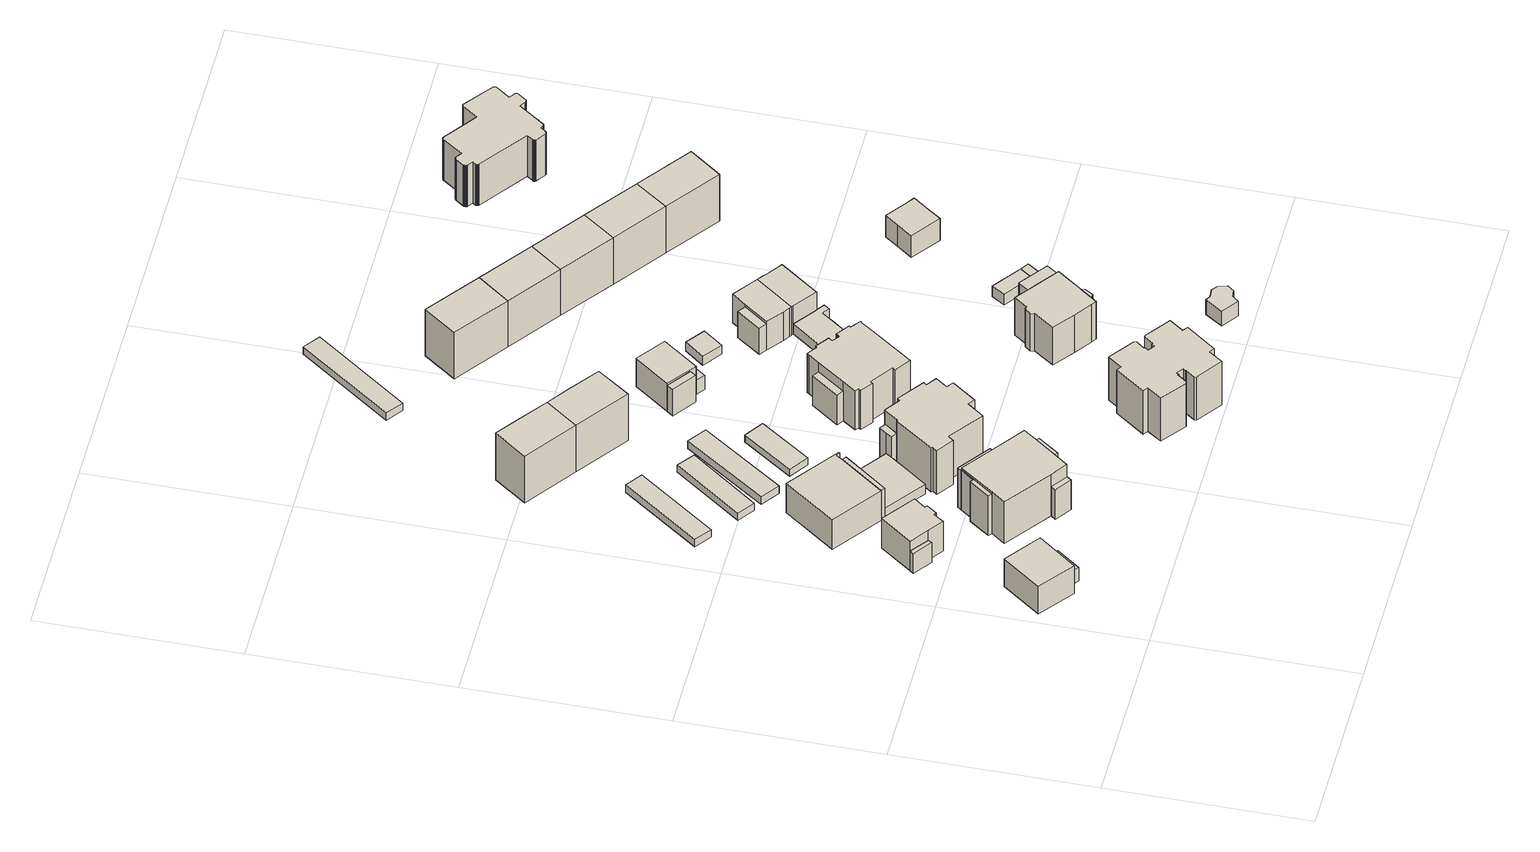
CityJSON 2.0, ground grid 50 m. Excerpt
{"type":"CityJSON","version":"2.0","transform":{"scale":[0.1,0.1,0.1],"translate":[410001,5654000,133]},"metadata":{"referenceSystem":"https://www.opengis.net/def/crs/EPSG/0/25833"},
"CityObjects":{
"building1":{"type":"Building","attributes":{"Gemeindeschluessel":14612000,"Geometrietyp2DReferenz":"3000","function":"31001_9998","roofType":"9999"},"children":["building1-1","building1-2"]},
"building1-1":{"type":"BuildingPart","attributes":{"Dachtyp_tdc":"tdcHipAndGableRoof","Dachneigung":37.09,"QualitaetDacherkennung":69,"Geometrietyp2DReferenz":"3000","measuredHeight":11.24,"roofType":"5000"},"parents":["building1"],"geometry":[{"type":"Solid","lod":"1","boundaries":[[[[0,1,2,3]],[[4,5,6,7]],[[3,5,4,0]],[[2,6,5,3]],[[1,7,6,2]],[[0,4,7,1]]]]}]},
"building1-2":{"type":"BuildingPart","attributes":{"Dachtyp_tdc":"tdcPolyFlatRoof","Dachneigung":0,"QualitaetDacherkennung":55,"Geometrietyp2DReferenz":"3000","measuredHeight":4.16,"roofType":"1000"},"parents":["building1"],"geometry":[{"type":"Solid","lod":"1","boundaries":[[[[8,9,10,11]],[[12,13,14,15]],[[11,13,12,8]],[[10,14,13,11]],[[9,15,14,10]],[[8,12,15,9]]]]}]},
"building2":{"type":"Building","attributes":{"Gemeindeschluessel":14612000,"Geometrietyp2DReferenz":"3000","function":"31001_9998","roofType":"9999"},"children":["building2-1","building2-2"]},
"building2-1":{"type":"BuildingPart","attributes":{"Dachtyp_tdc":"tdcPolyFlatRoof","Dachneigung":6.53,"QualitaetDacherkennung":43,"Geometrietyp2DReferenz":"3000","measuredHeight":6.33,"roofType":"2100"},"parents":["building2"],"geometry":[{"type":"Solid","lod":"1","boundaries":[[[[16,17,18,19]],[[20,21,22,23]],[[19,21,20,16]],[[18,22,21,19]],[[17,23,22,18]],[[16,20,23,17]]]]}]},
"building2-2":{"type":"BuildingPart","attributes":{"Dachtyp_tdc":"tdcPolyFlatRoof","Dachneigung":0,"QualitaetDacherkennung":64,"Geometrietyp2DReferenz":"3000","measuredHeight":9.29,"roofType":"1000"},"parents":["building2"],"geometry":[{"type":"Solid","lod":"1","boundaries":[[[[24,25,26,27,28,29,30,31,32]],[[33,34,35,36,37,38,22,21,39]],[[32,34,33,24]],[[31,35,34,32]],[[30,36,35,31]],[[29,37,36,30]],[[28,38,37,29]],[[27,22,38,28]],[[26,21,22,27]],[[25,39,21,26]],[[24,33,39,25]]]]}]},
"building3":{"type":"Building","attributes":{"Gemeindeschluessel":14612000,"Geometrietyp2DReferenz":"3000","function":"31001_9998","roofType":"9999"},"children":["building3-1","building3-2","building3-3","building3-4","building3-5"]},
"building3-1":{"type":"BuildingPart","attributes":{"Dachtyp_tdc":"tdcHipRoof","Dachneigung":13.53,"QualitaetDacherkennung":51,"Geometrietyp2DReferenz":"3000","measuredHeight":14.09,"roofType":"3200"},"parents":["building3"],"geometry":[{"type":"Solid","lod":"1","boundaries":[[[[40,41,42,43,44,45,46,47,48]],[[49,50,51,52,53,54,55,56,57]],[[47,50,49,48]],[[46,51,50,47]],[[45,52,51,46]],[[44,53,52,45]],[[43,54,53,44]],[[42,55,54,43]],[[41,56,55,42]],[[40,57,56,41]],[[48,49,57,40]]]]}]},
"building3-2":{"type":"BuildingPart","attributes":{"Dachtyp_tdc":"tdcPolyFlatRoof","Dachneigung":15.56,"QualitaetDacherkennung":53,"Geometrietyp2DReferenz":"3000","measuredHeight":12.62,"roofType":"2100"},"parents":["building3"],"geometry":[{"type":"Solid","lod":"1","boundaries":[[[[58,59,60,61,62,63]],[[54,64,65,66,67,55]],[[63,64,54,58]],[[62,65,64,63]],[[61,66,65,62]],[[60,67,66,61]],[[59,55,67,60]],[[58,54,55,59]]]]}]},
"building3-3":{"type":"BuildingPart","attributes":{"Dachtyp_tdc":"tdcPolyFlatRoof","Dachneigung":13.89,"QualitaetDacherkennung":61,"Geometrietyp2DReferenz":"3000","measuredHeight":12.68,"roofType":"2100"},"parents":["building3"],"geometry":[{"type":"Solid","lod":"1","boundaries":[[[[68,69,70,71]],[[72,50,49,73]],[[71,50,72,68]],[[70,49,50,71]],[[69,73,49,70]],[[68,72,73,69]]]]}]},
"building3-4":{"type":"BuildingPart","attributes":{"Dachtyp_tdc":"tdcPolyFlatRoof","Dachneigung":0,"QualitaetDacherkennung":32,"Geometrietyp2DReferenz":"3000","measuredHeight":12.17,"roofType":"1000"},"parents":["building3"],"geometry":[{"type":"Solid","lod":"1","boundaries":[[[[74,75,76,77]],[[78,56,67,79]],[[77,56,78,74]],[[76,67,56,77]],[[75,79,67,76]],[[74,78,79,75]]]]}]},
"building3-5":{"type":"BuildingPart","attributes":{"Dachtyp_tdc":"tdcPolyFlatRoof","Dachneigung":0,"QualitaetDacherkennung":46,"Geometrietyp2DReferenz":"3000","measuredHeight":9.22,"roofType":"1000"},"parents":["building3"],"geometry":[{"type":"Solid","lod":"1","boundaries":[[[[80,81,82,83]],[[84,52,51,85]],[[83,52,84,80]],[[82,51,52,83]],[[81,85,51,82]],[[80,84,85,81]]]]}]},
"building4":{"type":"Building","attributes":{"name":"Bundesamt für Güterverkehr","Gemeindeschluessel":14612000,"Geometrietyp2DReferenz":"3000","function":"31001_3010","roofType":"9999"},"children":["building4-1","building4-2"]},
"building4-1":{"type":"BuildingPart","attributes":{"Dachtyp_tdc":"tdcPolyFlatRoof","Dachneigung":0,"QualitaetDacherkennung":54,"Geometrietyp2DReferenz":"3000","measuredHeight":9.21,"roofType":"1000"},"parents":["building4"],"geometry":[{"type":"Solid","lod":"1","boundaries":[[[[86,87,88,89,90,91,92]],[[93,94,95,96,97,98,99]],[[92,94,93,86]],[[91,95,94,92]],[[90,96,95,91]],[[89,97,96,90]],[[88,98,97,89]],[[87,99,98,88]],[[86,93,99,87]]]]}]},
"building4-2":{"type":"BuildingPart","attributes":{"Dachtyp_tdc":"tdcFreeFormRoof","Dachneigung":38.95,"QualitaetDacherkennung":20,"Geometrietyp2DReferenz":"3000","measuredHeight":9.66,"roofType":"5000"},"parents":["building4"],"geometry":[{"type":"Solid","lod":"1","boundaries":[[[[100,101,102,103]],[[97,104,105,98]],[[103,104,97,100]],[[102,105,104,103]],[[101,98,105,102]],[[100,97,98,101]]]]}]},
"building5":{"type":"Building","attributes":{"Dachtyp_tdc":"tdcPolyFlatRoof","Gemeindeschluessel":14612000,"Dachneigung":0,"QualitaetDacherkennung":70,"Geometrietyp2DReferenz":"3000","measuredHeight":2.24,"function":"31001_2463","roofType":"1000"},"geometry":[{"type":"Solid","lod":"1","boundaries":[[[[106,107,108,109]],[[110,111,112,113]],[[109,111,110,106]],[[108,112,111,109]],[[107,113,112,108]],[[106,110,113,107]]]]}]},
"building6":{"type":"Building","attributes":{"name":"Bundesamt für Güterverkehr","Gemeindeschluessel":14612000,"Geometrietyp2DReferenz":"3000","function":"31001_3010","roofType":"9999"},"children":["building6-1","building6-2"]},
"building6-1":{"type":"BuildingPart","attributes":{"Dachtyp_tdc":"tdcPolyFlatRoof","Dachneigung":0,"QualitaetDacherkennung":67,"Geometrietyp2DReferenz":"3000","measuredHeight":3.05,"roofType":"1000"},"parents":["building6"],"geometry":[{"type":"Solid","lod":"1","boundaries":[[[[114,115,116,117,118]],[[119,105,104,120,121]],[[118,105,119,114]],[[117,104,105,118]],[[116,120,104,117]],[[115,121,120,116]],[[114,119,121,115]]]]}]},
"building6-2":{"type":"BuildingPart","attributes":{"Dachtyp_tdc":"tdcPolyFlatRoof","Dachneigung":0,"QualitaetDacherkennung":30,"Geometrietyp2DReferenz":"3000","measuredHeight":9.54,"roofType":"1000"},"parents":["building6"],"geometry":[{"type":"Solid","lod":"1","boundaries":[[[[122,123,124,125,126]],[[127,128,121,120,129]],[[126,128,127,122]],[[125,121,128,126]],[[124,120,121,125]],[[123,129,120,124]],[[122,127,129,123]]]]}]},
"building7":{"type":"Building","attributes":{"Dachtyp_tdc":"tdcPolyFlatRoof","Gemeindeschluessel":14612000,"Dachneigung":3.62,"QualitaetDacherkennung":87,"Geometrietyp2DReferenz":"3000","measuredHeight":2.4,"function":"31001_2463","roofType":"2100"},"geometry":[{"type":"Solid","lod":"1","boundaries":[[[[130,131,132,133]],[[134,135,136,137]],[[133,135,134,130]],[[132,136,135,133]],[[131,137,136,132]],[[130,134,137,131]]]]}]},
"building8":{"type":"Building","attributes":{"Dachtyp_tdc":"tdcPolyFlatRoof","Gemeindeschluessel":14612000,"Dachneigung":5.11,"QualitaetDacherkennung":92,"Geometrietyp2DReferenz":"3000","measuredHeight":2.57,"function":"31001_2463","roofType":"2100"},"geometry":[{"type":"Solid","lod":"1","boundaries":[[[[138,139,140,141]],[[142,143,144,145]],[[141,143,142,138]],[[140,144,143,141]],[[139,145,144,140]],[[138,142,145,139]]]]}]},
"building9":{"type":"Building","attributes":{"name":"Kraftfahrtbundesamt","Dachtyp_tdc":"tdcFreeFormRoof","Gemeindeschluessel":14612000,"Dachneigung":40.75,"QualitaetDacherkennung":23,"Geometrietyp2DReferenz":"3000","measuredHeight":17.26,"function":"31001_3010","roofType":"5000"},"geometry":[{"type":"Solid","lod":"1","boundaries":[[[[146,147,148,149,150,151,152,153,154,155,156,157,158,159,160,161,162,163,164,165]],[[166,167,168,169,170,171,172,173,174,175,176,177,178,179,180,181,182,183,184,185]],[[165,167,166,146]],[[164,168,167,165]],[[163,169,168,164]],[[162,170,169,163]],[[161,171,170,162]],[[160,172,171,161]],[[159,173,172,160]],[[158,174,173,159]],[[157,175,174,158]],[[156,176,175,157]],[[155,177,176,156]],[[154,178,177,155]],[[153,179,178,154]],[[152,180,179,153]],[[151,181,180,152]],[[150,182,181,151]],[[149,183,182,150]],[[148,184,183,149]],[[147,185,184,148]],[[146,166,185,147]]]]}]},
"building10":{"type":"Building","attributes":{"Dachtyp_tdc":"tdcGableRoof","Gemeindeschluessel":14612000,"Dachneigung":38.03,"QualitaetDacherkennung":77,"Geometrietyp2DReferenz":"3000","measuredHeight":16.61,"function":"31001_9998","roofType":"3100"},"geometry":[{"type":"Solid","lod":"1","boundaries":[[[[186,187,188,189,190]],[[191,192,193,194,195]],[[190,192,191,186]],[[189,193,192,190]],[[188,194,193,189]],[[187,195,194,188]],[[186,191,195,187]]]]}]},
"building11":{"type":"Building","attributes":{"Dachtyp_tdc":"tdcPolyFlatRoof","Gemeindeschluessel":14612000,"Dachneigung":4.37,"QualitaetDacherkennung":79,"Geometrietyp2DReferenz":"3000","measuredHeight":2.46,"function":"31001_2463","roofType":"2100"},"geometry":[{"type":"Solid","lod":"1","boundaries":[[[[196,197,198,199]],[[200,201,202,203]],[[199,201,200,196]],[[198,202,201,199]],[[197,203,202,198]],[[196,200,203,197]]]]}]},
"building12":{"type":"Building","attributes":{"Dachtyp_tdc":"tdcFreeFormRoof","Gemeindeschluessel":14612000,"Dachneigung":38.02,"QualitaetDacherkennung":74,"Geometrietyp2DReferenz":"3000","measuredHeight":16.55,"function":"31001_9998","roofType":"5000"},"geometry":[{"type":"Solid","lod":"1","boundaries":[[[[204,205,206,190,189]],[[207,208,209,210,211]],[[189,208,207,204]],[[190,209,208,189]],[[206,210,209,190]],[[205,211,210,206]],[[204,207,211,205]]]]}]},
"building13":{"type":"Building","attributes":{"Dachtyp_tdc":"tdcFreeFormRoof","Gemeindeschluessel":14612000,"Dachneigung":52.22,"QualitaetDacherkennung":47,"Geometrietyp2DReferenz":"3000","measuredHeight":16.89,"function":"31001_9998","roofType":"5000"},"geometry":[{"type":"Solid","lod":"1","boundaries":[[[[212,213,214,215,216,217,218,219,220,221,222,223,224,225,226,227,228,229,230,231,232,233,234,235,236,237,238,239,240,241,242,243]],[[244,245,246,247,248,249,250,251,252,253,254,255,256,257,258,259,260,261,262,263,264,265,266,267,268,269,270,271,272,273,274,275]],[[243,245,244,212]],[[242,246,245,243]],[[241,247,246,242]],[[240,248,247,241]],[[239,249,248,240]],[[238,250,249,239]],[[237,251,250,238]],[[236,252,251,237]],[[235,253,252,236]],[[234,254,253,235]],[[233,255,254,234]],[[232,256,255,233]],[[231,257,256,232]],[[230,258,257,231]],[[229,259,258,230]],[[228,260,259,229]],[[227,261,260,228]],[[226,262,261,227]],[[225,263,262,226]],[[224,264,263,225]],[[223,265,264,224]],[[222,266,265,223]],[[221,267,266,222]],[[220,268,267,221]],[[219,269,268,220]],[[218,270,269,219]],[[217,271,270,218]],[[216,272,271,217]],[[215,273,272,216]],[[214,274,273,215]],[[213,275,274,214]],[[212,244,275,213]]]]}]},
"building14":{"type":"Building","attributes":{"Gemeindeschluessel":14612000,"Geometrietyp2DReferenz":"3000","function":"31001_9998","roofType":"9999"},"children":["building14-1","building14-2","building14-3"]},
"building14-1":{"type":"BuildingPart","attributes":{"Dachtyp_tdc":"tdcCutTentRoof","Dachneigung":26.79,"QualitaetDacherkennung":75,"Geometrietyp2DReferenz":"3000","measuredHeight":14.03,"roofType":"9999"},"parents":["building14"],"geometry":[{"type":"Solid","lod":"1","boundaries":[[[[276,277,278,279,280,281,282,283,284,285,286,287,288,289,290,291,292,293,294,295,296,297,298,299,300,301,302]],[[303,304,305,306,307,308,309,310,311,312,313,314,315,316,317,318,319,320,321,322,323,324,325,326,327,328,329]],[[302,304,303,276]],[[301,305,304,302]],[[300,306,305,301]],[[299,307,306,300]],[[298,308,307,299]],[[297,309,308,298]],[[296,310,309,297]],[[295,311,310,296]],[[294,312,311,295]],[[293,313,312,294]],[[292,314,313,293]],[[291,315,314,292]],[[290,316,315,291]],[[289,317,316,290]],[[288,318,317,289]],[[287,319,318,288]],[[286,320,319,287]],[[285,321,320,286]],[[284,322,321,285]],[[283,323,322,284]],[[282,324,323,283]],[[281,325,324,282]],[[280,326,325,281]],[[279,327,326,280]],[[278,328,327,279]],[[277,329,328,278]],[[276,303,329,277]]]]}]},
"building14-2":{"type":"BuildingPart","attributes":{"Dachtyp_tdc":"tdcFreeFormRoof","Dachneigung":54.49,"QualitaetDacherkennung":18,"Geometrietyp2DReferenz":"3000","measuredHeight":10.06,"roofType":"5000"},"parents":["building14"],"geometry":[{"type":"Solid","lod":"1","boundaries":[[[[330,331,332,333]],[[325,334,335,326]],[[333,334,325,330]],[[332,335,334,333]],[[331,326,335,332]],[[330,325,326,331]]]]}]},
"building14-3":{"type":"BuildingPart","attributes":{"Dachtyp_tdc":"tdcPolyFlatRoof","Dachneigung":0,"QualitaetDacherkennung":44,"Geometrietyp2DReferenz":"3000","measuredHeight":8.66,"roofType":"1000"},"parents":["building14"],"geometry":[{"type":"Solid","lod":"1","boundaries":[[[[336,337,338,339]],[[314,340,341,315]],[[338,340,314,339]],[[337,341,340,338]],[[336,315,341,337]],[[339,314,315,336]]]]}]},
"building15":{"type":"Building","attributes":{"Gemeindeschluessel":14612000,"Geometrietyp2DReferenz":"3000","function":"31001_9998","roofType":"9999"},"children":["building15-1","building15-2","building15-3"]},
"building15-1":{"type":"BuildingPart","attributes":{"Dachtyp_tdc":"tdcPolyFlatRoof","Dachneigung":39.06,"QualitaetDacherkennung":41,"Geometrietyp2DReferenz":"3000","measuredHeight":9.07,"roofType":"2100"},"parents":["building15"],"geometry":[{"type":"Solid","lod":"1","boundaries":[[[[342,343,344,345]],[[346,347,348,349]],[[345,347,346,342]],[[344,348,347,345]],[[343,349,348,344]],[[342,346,349,343]]]]}]},
"building15-2":{"type":"BuildingPart","attributes":{"Dachtyp_tdc":"tdcHipAndGableRoof","Dachneigung":35.28,"QualitaetDacherkennung":62,"Geometrietyp2DReferenz":"3000","measuredHeight":10.54,"roofType":"5000"},"parents":["building15"],"geometry":[{"type":"Solid","lod":"1","boundaries":[[[[350,351,352,353]],[[349,354,355,356]],[[353,354,349,350]],[[352,355,354,353]],[[351,356,355,352]],[[350,349,356,351]]]]}]},
"building15-3":{"type":"BuildingPart","attributes":{"Dachtyp_tdc":"tdcPolyFlatRoof","Dachneigung":0,"QualitaetDacherkennung":49,"Geometrietyp2DReferenz":"3000","measuredHeight":4.45,"roofType":"1000"},"parents":["building15"],"geometry":[{"type":"Solid","lod":"1","boundaries":[[[[357,358,359,360]],[[361,362,363,356]],[[360,362,361,357]],[[359,363,362,360]],[[358,356,363,359]],[[357,361,356,358]]]]}]},
"building16":{"type":"Building","attributes":{"Dachtyp_tdc":"tdcPolyFlatRoof","Gemeindeschluessel":14612000,"Dachneigung":3.06,"QualitaetDacherkennung":53,"Geometrietyp2DReferenz":"3000","measuredHeight":2.41,"function":"31001_2463","roofType":"2100"},"geometry":[{"type":"Solid","lod":"1","boundaries":[[[[364,365,366,367]],[[368,369,370,371]],[[367,369,368,364]],[[366,370,369,367]],[[365,371,370,366]],[[364,368,371,365]]]]}]},
"building17":{"type":"Building","attributes":{"Gemeindeschluessel":14612000,"Geometrietyp2DReferenz":"3000","function":"31001_9998","roofType":"9999"},"children":["building17-1","building17-2","building17-3"]},
"building17-1":{"type":"BuildingPart","attributes":{"Dachtyp_tdc":"tdcFreeFormRoof","Dachneigung":10.91,"QualitaetDacherkennung":62,"Geometrietyp2DReferenz":"3000","measuredHeight":6.31,"roofType":"5000"},"parents":["building17"],"geometry":[{"type":"Solid","lod":"1","boundaries":[[[[372,373,374,375,376,377]],[[378,379,380,381,382,383]],[[377,379,378,372]],[[376,380,379,377]],[[375,381,380,376]],[[374,382,381,375]],[[373,383,382,374]],[[372,378,383,373]]]]}]},
"building17-2":{"type":"BuildingPart","attributes":{"Dachtyp_tdc":"tdcFreeFormRoof","Dachneigung":44,"QualitaetDacherkennung":66,"Geometrietyp2DReferenz":"3000","measuredHeight":15.38,"roofType":"5000"},"parents":["building17"],"geometry":[{"type":"Solid","lod":"1","boundaries":[[[[384,385,386,387,388,389,390,391,392,393,394,395,396,397,398]],[[383,399,400,401,402,403,404,405,406,407,408,409,410,411,378]],[[398,383,378,384]],[[397,399,383,398]],[[396,400,399,397]],[[395,401,400,396]],[[394,402,401,395]],[[393,403,402,394]],[[392,404,403,393]],[[391,405,404,392]],[[390,406,405,391]],[[389,407,406,390]],[[388,408,407,389]],[[387,409,408,388]],[[386,410,409,387]],[[385,411,410,386]],[[384,378,411,385]]]]}]},
"building17-3":{"type":"BuildingPart","attributes":{"Dachtyp_tdc":"tdcGableRoof","Dachneigung":45.01,"QualitaetDacherkennung":74,"Geometrietyp2DReferenz":"3000","measuredHeight":13.63,"roofType":"3100"},"parents":["building17"],"geometry":[{"type":"Solid","lod":"1","boundaries":[[[[412,413,414,415]],[[416,417,418,409]],[[415,417,416,412]],[[414,418,417,415]],[[413,409,418,414]],[[412,416,409,413]]]]}]},
"building18":{"type":"Building","attributes":{"Dachtyp_tdc":"tdcHipAndGableRoof","Gemeindeschluessel":14612000,"Dachneigung":17.37,"QualitaetDacherkennung":20,"Geometrietyp2DReferenz":"3000","measuredHeight":3.54,"function":"31001_9998","roofType":"5000"},"geometry":[{"type":"Solid","lod":"1","boundaries":[[[[419,420,421,422]],[[423,424,425,426]],[[422,424,423,419]],[[421,425,424,422]],[[420,426,425,421]],[[419,423,426,420]]]]}]},
"building19":{"type":"Building","attributes":{"Dachtyp_tdc":"tdcFreeFormRoof","Gemeindeschluessel":14612000,"Dachneigung":23.17,"QualitaetDacherkennung":79,"Geometrietyp2DReferenz":"3000","measuredHeight":5.25,"function":"31001_9998","roofType":"5000"},"geometry":[{"type":"Solid","lod":"1","boundaries":[[[[427,428,429,430,431,432,433,434,435]],[[436,437,438,439,440,441,442,443,444]],[[435,437,436,427]],[[434,438,437,435]],[[433,439,438,434]],[[432,440,439,433]],[[431,441,440,432]],[[430,442,441,431]],[[429,443,442,430]],[[428,444,443,429]],[[427,436,444,428]]]]}]},
"building20":{"type":"Building","attributes":{"Dachtyp_tdc":"tdcPolyFlatRoof","Gemeindeschluessel":14612000,"Dachneigung":0,"QualitaetDacherkennung":51,"Geometrietyp2DReferenz":"3000","measuredHeight":3,"function":"31001_9998","roofType":"1000"},"geometry":[{"type":"Solid","lod":"1","boundaries":[[[[445,446,447,448,449,450,451,452,453,454,455]],[[456,457,458,459,460,461,462,463,464,465,466]],[[455,457,456,445]],[[454,458,457,455]],[[453,459,458,454]],[[452,460,459,453]],[[451,461,460,452]],[[450,462,461,451]],[[449,463,462,450]],[[448,464,463,449]],[[447,465,464,448]],[[446,466,465,447]],[[445,456,466,446]]]]}]},
"building21":{"type":"Building","attributes":{"Dachtyp_tdc":"tdcGableRoof","Gemeindeschluessel":14612000,"Dachneigung":35.52,"QualitaetDacherkennung":74,"Geometrietyp2DReferenz":"3000","measuredHeight":16.46,"function":"31001_9998","roofType":"3100"},"geometry":[{"type":"Solid","lod":"1","boundaries":[[[[467,468,469,470]],[[471,472,473,474]],[[470,472,471,467]],[[469,473,472,470]],[[468,474,473,469]],[[467,471,474,468]]]]}]},
"building22":{"type":"Building","attributes":{"Gemeindeschluessel":14612000,"Geometrietyp2DReferenz":"3000","function":"31001_9998","roofType":"9999"},"children":["building22-1","building22-2"]},
"building22-1":{"type":"BuildingPart","attributes":{"Dachtyp_tdc":"tdcHipAndGableRoof","Dachneigung":28.1,"QualitaetDacherkennung":66,"Geometrietyp2DReferenz":"3000","measuredHeight":10.56,"roofType":"5000"},"parents":["building22"],"geometry":[{"type":"Solid","lod":"1","boundaries":[[[[475,476,477,478,479,480,481,482,483,484]],[[485,486,487,488,489,490,491,492,493,494]],[[484,486,485,475]],[[483,487,486,484]],[[482,488,487,483]],[[481,489,488,482]],[[480,490,489,481]],[[479,491,490,480]],[[478,492,491,479]],[[477,493,492,478]],[[476,494,493,477]],[[475,485,494,476]]]]}]},
"building22-2":{"type":"BuildingPart","attributes":{"Dachtyp_tdc":"tdcHipAndGableRoof","Dachneigung":38.71,"QualitaetDacherkennung":49,"Geometrietyp2DReferenz":"3000","measuredHeight":8.79,"roofType":"5000"},"parents":["building22"],"geometry":[{"type":"Solid","lod":"1","boundaries":[[[[495,496,497,498]],[[490,499,500,491]],[[498,499,490,495]],[[497,500,499,498]],[[496,491,500,497]],[[495,490,491,496]]]]}]},
"building23":{"type":"Building","attributes":{"Dachtyp_tdc":"tdcFreeFormRoof","Gemeindeschluessel":14612000,"Dachneigung":28.37,"QualitaetDacherkennung":75,"Geometrietyp2DReferenz":"3000","measuredHeight":10.36,"function":"31001_9998","roofType":"5000"},"geometry":[{"type":"Solid","lod":"1","boundaries":[[[[501,502,503,504,505,506,507,508,509]],[[458,457,510,511,512,513,514,515,459]],[[509,457,458,501]],[[508,510,457,509]],[[507,511,510,508]],[[506,512,511,507]],[[505,513,512,506]],[[504,514,513,505]],[[503,515,514,504]],[[502,459,515,503]],[[501,458,459,502]]]]}]},
"building24":{"type":"Building","attributes":{"Dachtyp_tdc":"tdcGableRoof","Gemeindeschluessel":14612000,"Dachneigung":35.89,"QualitaetDacherkennung":78,"Geometrietyp2DReferenz":"3000","measuredHeight":16.45,"function":"31001_9998","roofType":"3100"},"geometry":[{"type":"Solid","lod":"1","boundaries":[[[[468,467,516,517]],[[474,518,519,471]],[[517,518,474,468]],[[516,519,518,517]],[[467,471,519,516]],[[468,474,471,467]]]]}]},
"building25":{"type":"Building","attributes":{"Dachtyp_tdc":"tdcGableRoof","Gemeindeschluessel":14612000,"Dachneigung":37.03,"QualitaetDacherkennung":62,"Geometrietyp2DReferenz":"3000","measuredHeight":4.27,"function":"31001_9998","roofType":"3100"},"geometry":[{"type":"Solid","lod":"1","boundaries":[[[[520,521,522,523]],[[524,525,526,527]],[[523,525,524,520]],[[522,526,525,523]],[[521,527,526,522]],[[520,524,527,521]]]]}]},
"building26":{"type":"Building","attributes":{"Dachtyp_tdc":"tdcGableRoof","Gemeindeschluessel":14612000,"Dachneigung":36.87,"QualitaetDacherkennung":57,"Geometrietyp2DReferenz":"3000","measuredHeight":3.84,"function":"31001_9998","roofType":"3100"},"geometry":[{"type":"Solid","lod":"1","boundaries":[[[[521,520,528,529]],[[530,531,532,533]],[[529,531,530,521]],[[528,532,531,529]],[[520,533,532,528]],[[521,530,533,520]]]]}]},
"building27":{"type":"Building","attributes":{"Dachtyp_tdc":"tdcGableRoof","Gemeindeschluessel":14612000,"Dachneigung":35.7,"QualitaetDacherkennung":77,"Geometrietyp2DReferenz":"3000","measuredHeight":16.48,"function":"31001_9998","roofType":"3100"},"geometry":[{"type":"Solid","lod":"1","boundaries":[[[[517,516,534,535]],[[518,536,537,519]],[[535,536,518,517]],[[534,537,536,535]],[[516,519,537,534]],[[517,518,519,516]]]]}]},
"building28":{"type":"Building","attributes":{"Dachtyp_tdc":"tdcGableRoof","Gemeindeschluessel":14612000,"Dachneigung":35.3,"QualitaetDacherkennung":77,"Geometrietyp2DReferenz":"3000","measuredHeight":16.46,"function":"31001_9998","roofType":"3100"},"geometry":[{"type":"Solid","lod":"1","boundaries":[[[[535,534,538,539]],[[536,540,541,537]],[[539,540,536,535]],[[538,541,540,539]],[[534,537,541,538]],[[535,536,537,534]]]]}]},
"building29":{"type":"Building","attributes":{"Dachtyp_tdc":"tdcGableRoof","Gemeindeschluessel":14612000,"Dachneigung":47.87,"QualitaetDacherkennung":50,"Geometrietyp2DReferenz":"3000","measuredHeight":9.61,"function":"31001_9998","roofType":"3100"},"geometry":[{"type":"Solid","lod":"1","boundaries":[[[[542,543,544,545,546,547,548]],[[549,550,551,552,553,554,555]],[[548,550,549,542]],[[547,551,550,548]],[[546,552,551,547]],[[545,553,552,546]],[[544,554,553,545]],[[543,555,554,544]],[[542,549,555,543]]]]}]},
"building30":{"type":"Building","attributes":{"Dachtyp_tdc":"tdcGableRoof","Gemeindeschluessel":14612000,"Dachneigung":35.14,"QualitaetDacherkennung":73,"Geometrietyp2DReferenz":"3000","measuredHeight":16.44,"function":"31001_9998","roofType":"3100"},"geometry":[{"type":"Solid","lod":"1","boundaries":[[[[539,538,556,557]],[[540,558,559,541]],[[557,558,540,539]],[[556,559,558,557]],[[538,541,559,556]],[[539,540,541,538]]]]}]},
"building31":{"type":"Building","attributes":{"Dachtyp_tdc":"tdcFreeFormRoof","Gemeindeschluessel":14612000,"Dachneigung":15.3,"QualitaetDacherkennung":16,"Geometrietyp2DReferenz":"3000","measuredHeight":16.27,"function":"31001_9998","roofType":"5000"},"geometry":[{"type":"Solid","lod":"1","boundaries":[[[[560,561,562,563,564,565,566,567,568,569,570,571,572,573,574,575,576,577,578,579,580,581,582,583,584,585,586,587,588,589,590,591,592,593,594,595,596,597,598,599,600,601,602,603,604,605,606,607,608,609,610,611,612,613,614,615,616,617,618,619,620,621,622,623,624,625,626,627,628,629,630,631,632,633,634,635,636,637,638,639,640,641,642,643,644,645,646,647,648,649,650,651,652,653,654,655,656,657,658,659,660,661,662,663,664,665,666,667,668,669,670,671,672,673,674,675,676,677,678,679,680,681,682,683,684,685,686]],[[687,688,689,690,691,692,693,694,695,696,697,698,699,700,701,702,703,704,705,706,707,708,709,710,711,712,713,714,715,716,717,718,719,720,721,722,723,724,725,726,727,728,729,730,731,732,733,734,735,736,737,738,739,740,741,742,743,744,745,746,747,748,749,750,751,752,753,754,755,756,757,758,759,760,761,762,763,764,765,766,767,768,769,770,771,772,773,774,775,776,777,778,779,780,781,782,783,784,785,786,787,788,789,790,791,792,793,794,795,796,797,798,799,800,801,802,803,804,805,806,807,808,809,810,811,812,813]],[[686,688,687,560]],[[685,689,688,686]],[[684,690,689,685]],[[683,691,690,684]],[[682,692,691,683]],[[681,693,692,682]],[[680,694,693,681]],[[679,695,694,680]],[[678,696,695,679]],[[677,697,696,678]],[[676,698,697,677]],[[675,699,698,676]],[[674,700,699,675]],[[673,701,700,674]],[[672,702,701,673]],[[671,703,702,672]],[[670,704,703,671]],[[669,705,704,670]],[[668,706,705,669]],[[667,707,706,668]],[[666,708,707,667]],[[665,709,708,666]],[[664,710,709,665]],[[663,711,710,664]],[[662,712,711,663]],[[661,713,712,662]],[[660,714,713,661]],[[659,715,714,660]],[[658,716,715,659]],[[657,717,716,658]],[[656,718,717,657]],[[655,719,718,656]],[[654,720,719,655]],[[653,721,720,654]],[[652,722,721,653]],[[651,723,722,652]],[[650,724,723,651]],[[649,725,724,650]],[[648,726,725,649]],[[647,727,726,648]],[[646,728,727,647]],[[645,729,728,646]],[[644,730,729,645]],[[643,731,730,644]],[[642,732,731,643]],[[641,733,732,642]],[[640,734,733,641]],[[639,735,734,640]],[[638,736,735,639]],[[637,737,736,638]],[[636,738,737,637]],[[635,739,738,636]],[[634,740,739,635]],[[633,741,740,634]],[[632,742,741,633]],[[631,743,742,632]],[[630,744,743,631]],[[629,745,744,630]],[[628,746,745,629]],[[627,747,746,628]],[[626,748,747,627]],[[625,749,748,626]],[[624,750,749,625]],[[623,751,750,624]],[[622,752,751,623]],[[621,753,752,622]],[[620,754,753,621]],[[619,755,754,620]],[[618,756,755,619]],[[617,757,756,618]],[[616,758,757,617]],[[615,759,758,616]],[[614,760,759,615]],[[613,761,760,614]],[[612,762,761,613]],[[611,763,762,612]],[[610,764,763,611]],[[609,765,764,610]],[[608,766,765,609]],[[607,767,766,608]],[[606,768,767,607]],[[605,769,768,606]],[[604,770,769,605]],[[603,771,770,604]],[[602,772,771,603]],[[601,773,772,602]],[[600,774,773,601]],[[599,775,774,600]],[[598,776,775,599]],[[597,777,776,598]],[[596,778,777,597]],[[595,779,778,596]],[[594,780,779,595]],[[593,781,780,594]],[[592,782,781,593]],[[591,783,782,592]],[[590,784,783,591]],[[589,785,784,590]],[[588,786,785,589]],[[587,787,786,588]],[[586,788,787,587]],[[585,789,788,586]],[[584,790,789,585]],[[583,791,790,584]],[[582,792,791,583]],[[581,793,792,582]],[[580,794,793,581]],[[579,795,794,580]],[[578,796,795,579]],[[577,797,796,578]],[[576,798,797,577]],[[575,799,798,576]],[[574,800,799,575]],[[573,801,800,574]],[[572,802,801,573]],[[571,803,802,572]],[[570,804,803,571]],[[569,805,804,570]],[[568,806,805,569]],[[567,807,806,568]],[[566,808,807,567]],[[565,809,808,566]],[[564,810,809,565]],[[563,811,810,564]],[[562,812,811,563]],[[561,813,812,562]],[[560,687,813,561]]]]}]}
},
"vertices":[
[74,356,124],[2,260,124],[87,196,124],[160,292,124],[74,356,37],[160,292,37],[87,196,37],[2,260,37],
[146,275,79],[102,216,79],[129,195,79],[174,254,79],[146,275,37],[174,254,37],[129,195,37],[102,216,37],
[66,567,103],[111,534,103],[117,543,103],[73,576,103],[66,567,41],[73,576,41],[117,543,41],[111,534,41],
[212,597,134],[132,656,134],[73,576,134],[117,543,134],[153,517,134],[172,543,134],[177,539,134],[196,564,134],[190,568,134],[212,597,41],[190,568,41],[196,564,41],[177,539,41],[172,543,41],[153,517,41],[132,656,41],
[449,394,172],[374,449,172],[297,506,172],[234,421,172],[208,387,172],[321,303,172],[360,275,172],[388,312,172],[427,364,172],[427,364,41],[388,312,41],[360,275,41],[321,303,41],[208,387,41],[234,421,41],[297,506,41],[374,449,41],[449,394,41],
[234,421,166],[297,506,166],[295,507,166],[270,473,166],[263,478,166],[226,428,166],[226,428,41],[263,478,41],[270,473,41],[295,507,41],
[398,305,167],[436,357,167],[427,364,167],[388,312,167],[398,305,41],[436,357,41],
[382,459,163],[303,517,163],[295,507,163],[374,449,163],[382,459,41],[303,517,41],
[312,291,134],[351,263,134],[360,275,134],[321,303,134],[312,291,41],[351,263,41],
[204,895,127],[109,766,127],[227,678,127],[308,787,127],[320,805,127],[329,798,127],[331,801,127],[204,895,35],[331,801,35],[329,798,35],[320,805,35],[308,787,35],[227,678,35],[109,766,35],
[308,787,129],[227,678,129],[236,672,129],[317,781,129],[317,781,35],[236,672,35],
[57,1075,49],[97,1046,49],[239,1240,49],[198,1269,49],[57,1075,26],[198,1269,26],[239,1240,26],[97,1046,26],
[335,600,65],[404,694,65],[414,709,65],[317,781,65],[236,672,65],[335,600,35],[414,709,35],[404,694,35],
[441,717,130],[427,727,130],[414,709,130],[404,694,130],[417,685,130],[441,717,35],[417,685,35],[427,727,35],
[203,969,49],[329,1138,49],[288,1169,49],[163,999,49],[203,969,27],[163,999,27],[288,1169,27],[329,1138,27],
[366,1162,54],[222,958,54],[267,926,54],[411,1130,54],[366,1162,31],[411,1130,31],[267,926,31],[222,958,31],
[480,692,174],[442,719,174],[441,717,174],[417,685,174],[415,682,174],[413,684,174],[343,588,174],[346,585,174],[337,573,174],[378,544,174],[389,559,174],[473,497,174],[503,538,174],[519,526,174],[564,587,174],[548,598,174],[569,627,174],[544,645,174],[550,652,174],[486,699,174],[480,692,36],[486,699,36],[550,652,36],[544,645,36],[569,627,36],[548,598,36],[564,587,36],[519,526,36],[503,538,36],[473,497,36],[389,559,36],[378,544,36],[337,573,36],[346,585,36],[343,588,36],[413,684,36],[415,682,36],[417,685,36],[441,717,36],[442,719,36],
[227,1528,172],[174,1567,172],[114,1485,172],[239,1394,172],[299,1475,172],[227,1528,25],[299,1475,25],[239,1394,25],[114,1485,25],[174,1567,25],
[414,1039,54],[326,915,54],[372,883,54],[460,1008,54],[414,1039,32],[460,1008,32],[372,883,32],[326,915,32],
[366,1301,172],[425,1383,172],[352,1437,172],[366,1301,26],[239,1394,26],[299,1475,26],[352,1437,26],[425,1383,26],
[720,79,174],[722,78,174],[705,55,174],[706,50,174],[768,5,174],[793,40,174],[805,31,174],[861,106,174],[848,115,174],[874,150,174],[813,195,174],[808,195,174],[791,172,174],[789,174,174],[783,166,174],[768,177,174],[774,185,174],[771,187,174],[788,209,174],[787,215,174],[726,260,174],[700,225,174],[688,233,174],[633,158,174],[645,150,174],[620,115,174],[680,69,174],[685,70,174],[702,93,174],[704,91,174],[708,97,174],[724,85,174],[720,79,38],[724,85,38],[708,97,38],[704,91,38],[702,93,38],[685,70,38],[680,69,38],[620,115,38],[645,150,38],[633,158,38],[688,233,38],[700,225,38],[726,260,38],[787,215,38],[788,209,38],[771,187,38],[774,185,38],[768,177,38],[783,166,38],[789,174,38],[791,172,38],[808,195,38],[813,195,38],[874,150,38],[848,115,38],[861,106,38],[805,31,38],[793,40,38],[768,5,38],[706,50,38],[705,55,38],[722,78,38],
[625,922,162],[622,918,162],[598,935,162],[594,930,162],[575,903,162],[525,834,162],[501,801,162],[509,795,162],[505,789,162],[534,768,162],[538,774,162],[594,734,162],[589,728,162],[626,701,162],[631,707,162],[654,739,162],[704,808,162],[724,836,162],[728,840,162],[704,858,162],[707,862,162],[675,885,162],[672,881,162],[668,876,162],[651,889,162],[655,894,162],[658,898,162],[625,922,39],[658,898,39],[655,894,39],[651,889,39],[668,876,39],[672,881,39],[675,885,39],[707,862,39],[704,858,39],[728,840,39],[724,836,39],[704,808,39],[654,739,39],[631,707,39],[626,701,39],[589,728,39],[594,734,39],[538,774,39],[534,768,39],[505,789,39],[509,795,39],[501,801,39],[525,834,39],[575,903,39],[594,930,39],[598,935,39],[622,918,39],
[525,834,132],[575,903,132],[559,914,132],[508,845,132],[508,845,39],[559,914,39],
[654,739,125],[670,727,125],[720,796,125],[704,808,125],[720,796,39],[670,727,39],
[532,1193,112],[476,1234,112],[465,1219,112],[521,1178,112],[532,1193,29],[521,1178,29],[465,1219,29],[476,1234,29],
[476,1234,118],[545,1183,118],[610,1271,118],[541,1322,118],[541,1322,29],[610,1271,29],[545,1183,29],
[588,1241,73],[545,1183,73],[566,1167,73],[608,1225,73],[588,1241,29],[608,1225,29],[566,1167,29],
[480,2086,50],[308,1853,50],[348,1823,50],[520,2056,50],[480,2086,27],[520,2056,27],[348,1823,27],[308,1853,27],
[983,422,97],[949,375,97],[974,357,97],[997,359,97],[1011,379,97],[1008,404,97],[983,422,37],[1008,404,37],[1011,379,37],[997,359,37],[974,357,37],[949,375,37],
[983,422,155],[995,438,155],[942,477,155],[923,491,155],[889,516,155],[866,484,155],[857,485,155],[846,470,155],[848,461,155],[812,410,155],[864,371,155],[906,340,155],[917,333,155],[948,375,155],[949,375,155],[948,375,37],[917,333,37],[906,340,37],[864,371,37],[812,410,37],[848,461,37],[846,470,37],[857,485,37],[866,484,37],[889,516,37],[923,491,37],[942,477,37],[995,438,37],
[943,519,151],[923,491,151],[992,440,151],[1012,468,151],[943,519,37],[1012,468,37],[992,440,37],
[642,1189,57],[688,1155,57],[725,1204,57],[680,1238,57],[642,1189,30],[680,1238,30],[725,1204,30],[688,1155,30],
[1035,103,100],[1005,59,100],[1046,30,100],[1059,46,100],[1077,47,100],[1090,64,100],[1084,87,100],[1069,98,100],[1047,96,100],[1035,103,54],[1047,96,54],[1069,98,54],[1084,87,54],[1090,64,54],[1077,47,54],[1059,46,54],[1046,30,54],[1005,59,54],
[717,916,62],[776,872,62],[786,884,62],[818,927,62],[823,934,62],[838,955,62],[855,942,62],[864,956,62],[844,970,62],[844,969,62],[787,1011,62],[717,916,32],[787,1011,32],[844,969,32],[844,970,32],[864,956,32],[855,942,32],[838,955,32],[823,934,32],[818,927,32],[786,884,32],[776,872,32],
[601,1636,177],[661,1716,177],[532,1812,177],[472,1731,177],[601,1636,31],[472,1731,31],[532,1812,31],[661,1716,31],
[854,1110,120],[850,1113,120],[838,1122,120],[794,1154,120],[768,1118,120],[723,1058,120],[763,1028,120],[778,1017,120],[783,1014,120],[818,1061,120],[854,1110,30],[818,1061,30],[783,1014,30],[778,1017,30],[763,1028,30],[723,1058,30],[768,1118,30],[794,1154,30],[838,1122,30],[850,1113,30],
[723,1058,112],[768,1118,112],[749,1132,112],[705,1071,112],[705,1071,30],[749,1132,30],
[844,969,119],[844,970,119],[915,1066,119],[878,1092,119],[866,1102,119],[858,1108,119],[854,1110,119],[783,1014,119],[787,1011,119],[783,1014,32],[854,1110,32],[858,1108,32],[866,1102,32],[878,1092,32],[915,1066,32],
[729,1542,177],[788,1622,177],[788,1622,31],[729,1542,31],
[1044,512,75],[1066,543,75],[997,593,75],[975,561,75],[1044,512,42],[975,561,42],[997,593,42],[1066,543,42],
[1064,498,75],[1086,530,75],[1066,543,46],[1086,530,46],[1064,498,46],[1044,512,46],
[857,1447,177],[916,1528,177],[916,1528,31],[857,1447,31],
[984,1353,177],[1043,1434,177],[1043,1434,31],[984,1353,31],
[1118,843,104],[1088,803,104],[1158,752,104],[1187,792,104],[1211,824,104],[1186,842,104],[1141,875,104],[1118,843,36],[1141,875,36],[1186,842,36],[1211,824,36],[1187,792,36],[1158,752,36],[1088,803,36],
[1114,1257,177],[1174,1337,177],[1174,1337,31],[1114,1257,31],
[1216,1847,139],[1135,1906,139],[1134,1907,139],[1133,1907,139],[1132,1907,139],[1131,1907,139],[1130,1906,139],[1129,1906,139],[1128,1905,139],[1128,1904,139],[1091,1854,139],[1079,1863,139],[1078,1864,139],[1077,1864,139],[1076,1865,139],[1075,1865,139],[1074,1865,139],[1073,1865,139],[1073,1864,139],[1072,1864,139],[1071,1863,139],[1070,1863,139],[1070,1862,139],[1055,1842,139],[1055,1841,139],[1054,1840,139],[1054,1839,139],[1054,1838,139],[1054,1837,139],[1054,1836,139],[1054,1835,139],[1055,1834,139],[1055,1833,139],[1056,1832,139],[1069,1823,139],[1063,1815,139],[1063,1814,139],[1063,1813,139],[1063,1812,139],[1063,1811,139],[1064,1810,139],[1064,1809,139],[1064,1808,139],[1065,1808,139],[1183,1722,139],[1172,1707,139],[1172,1706,139],[1171,1706,139],[1171,1705,139],[1171,1704,139],[1170,1704,139],[1170,1703,139],[1170,1702,139],[1171,1702,139],[1171,1701,139],[1171,1700,139],[1172,1700,139],[1172,1699,139],[1173,1699,139],[1196,1682,139],[1197,1682,139],[1198,1681,139],[1199,1681,139],[1200,1681,139],[1201,1681,139],[1201,1682,139],[1202,1682,139],[1203,1682,139],[1203,1683,139],[1204,1683,139],[1204,1684,139],[1205,1684,139],[1214,1697,139],[1221,1693,139],[1222,1693,139],[1222,1692,139],[1223,1692,139],[1224,1692,139],[1224,1693,139],[1225,1693,139],[1226,1693,139],[1226,1694,139],[1227,1694,139],[1227,1695,139],[1274,1760,139],[1288,1750,139],[1289,1749,139],[1290,1749,139],[1291,1749,139],[1292,1749,139],[1293,1749,139],[1294,1749,139],[1295,1749,139],[1295,1750,139],[1296,1750,139],[1296,1751,139],[1312,1772,139],[1312,1773,139],[1312,1774,139],[1312,1775,139],[1312,1776,139],[1312,1777,139],[1311,1778,139],[1311,1779,139],[1296,1790,139],[1322,1825,139],[1322,1826,139],[1322,1827,139],[1323,1827,139],[1323,1828,139],[1323,1829,139],[1322,1829,139],[1322,1830,139],[1322,1831,139],[1322,1832,139],[1321,1833,139],[1320,1834,139],[1251,1886,139],[1250,1886,139],[1249,1887,139],[1248,1887,139],[1247,1887,139],[1246,1887,139],[1245,1886,139],[1244,1886,139],[1244,1885,139],[1243,1885,139],[1216,1847,10],[1243,1885,10],[1244,1885,10],[1244,1886,10],[1245,1886,10],[1246,1887,10],[1247,1887,10],[1248,1887,10],[1249,1887,10],[1250,1886,10],[1251,1886,10],[1320,1834,10],[1321,1833,10],[1322,1832,10],[1322,1831,10],[1322,1830,10],[1322,1829,10],[1323,1829,10],[1323,1828,10],[1323,1827,10],[1322,1827,10],[1322,1826,10],[1322,1825,10],[1296,1790,10],[1311,1779,10],[1311,1778,10],[1312,1777,10],[1312,1776,10],[1312,1775,10],[1312,1774,10],[1312,1773,10],[1312,1772,10],[1296,1751,10],[1296,1750,10],[1295,1750,10],[1295,1749,10],[1294,1749,10],[1293,1749,10],[1292,1749,10],[1291,1749,10],[1290,1749,10],[1289,1749,10],[1288,1750,10],[1274,1760,10],[1227,1695,10],[1227,1694,10],[1226,1694,10],[1226,1693,10],[1225,1693,10],[1224,1693,10],[1224,1692,10],[1223,1692,10],[1222,1692,10],[1222,1693,10],[1221,1693,10],[1214,1697,10],[1205,1684,10],[1204,1684,10],[1204,1683,10],[1203,1683,10],[1203,1682,10],[1202,1682,10],[1201,1682,10],[1201,1681,10],[1200,1681,10],[1199,1681,10],[1198,1681,10],[1197,1682,10],[1196,1682,10],[1173,1699,10],[1172,1699,10],[1172,1700,10],[1171,1700,10],[1171,1701,10],[1171,1702,10],[1170,1702,10],[1170,1703,10],[1170,1704,10],[1171,1704,10],[1171,1705,10],[1171,1706,10],[1172,1706,10],[1172,1707,10],[1183,1722,10],[1065,1808,10],[1064,1808,10],[1064,1809,10],[1064,1810,10],[1063,1811,10],[1063,1812,10],[1063,1813,10],[1063,1814,10],[1063,1815,10],[1069,1823,10],[1056,1832,10],[1055,1833,10],[1055,1834,10],[1054,1835,10],[1054,1836,10],[1054,1837,10],[1054,1838,10],[1054,1839,10],[1054,1840,10],[1055,1841,10],[1055,1842,10],[1070,1862,10],[1070,1863,10],[1071,1863,10],[1072,1864,10],[1073,1864,10],[1073,1865,10],[1074,1865,10],[1075,1865,10],[1076,1865,10],[1077,1864,10],[1078,1864,10],[1079,1863,10],[1091,1854,10],[1128,1904,10],[1128,1905,10],[1129,1906,10],[1130,1906,10],[1131,1907,10],[1132,1907,10],[1133,1907,10],[1134,1907,10],[1135,1906,10]
]}
